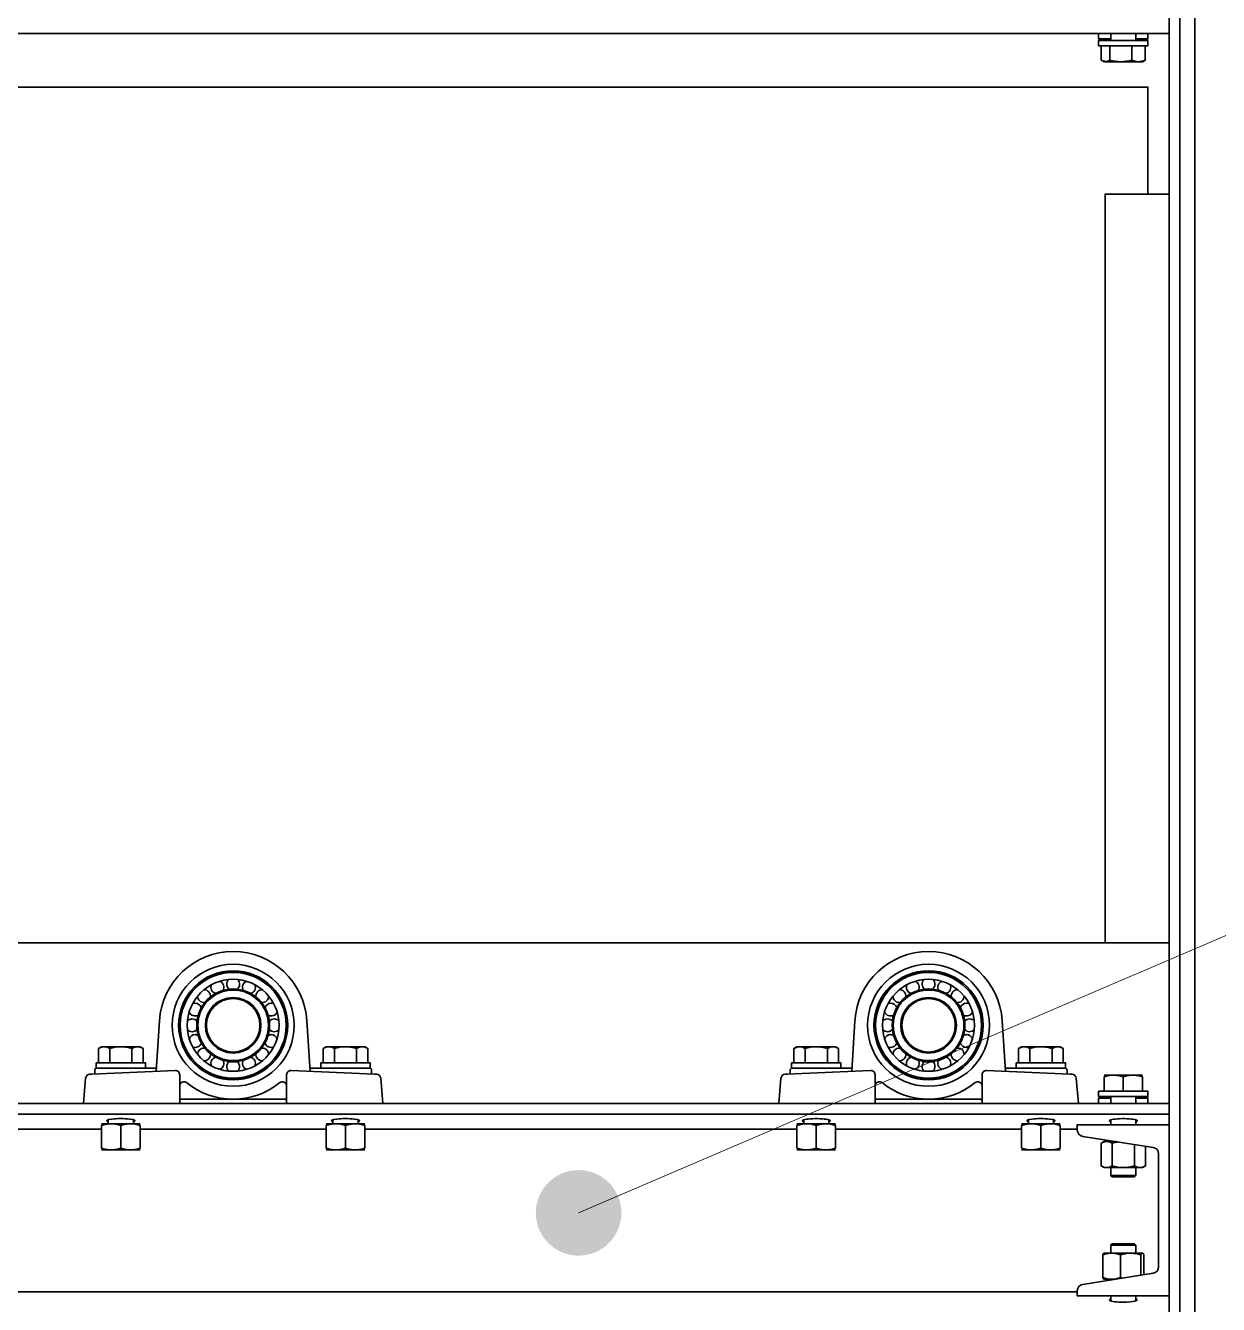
# Model space of a CAD drawing. Header units: millimetres. Extents: x -8400 to 8400, y -5940 to 5940.
# Drawn here: x -2306 to -1748, y 847 to 1444 of the extents above; entities that cross this region are included whole.
import ezdxf

# ---------------------------------------------------------------- set-up
doc = ezdxf.new("R2010")
doc.units = ezdxf.units.MM
doc.layers.add('粗实线层', color=7, linetype='Continuous', lineweight=35)
doc.layers.add('细实线层', color=7, linetype='Continuous', lineweight=18)

# ---------------------------------------------------------------- blocks, each defined once
blk = doc.blocks.new('*X7')
at = {"layer": '细实线层', "lineweight": 18}
h = blk.add_hatch(color=0, dxfattribs=at)
edge = h.paths.add_edge_path(flags=0)
edge.add_arc((0, 0), 20, 0, 360)
at = {"layer": '细实线层', "color": 0}
blk.add_line((0, 0), (758.23, 324.95), dxfattribs=at)

msp = doc.modelspace()

# ---------------------------------------------------------------- linework, layer by layer
at = {"layer": '粗实线层', "linetype": 'Continuous', "lineweight": 35}
for points in [[(-1771.342, -151.23), (-1771.342, 4440.77)], [(-1766.342, -151.23), (-1766.342, 4440.77)], [(-1759.342, -151.23), (-1759.342, 4440.77)], [(-5571.342, 1443.204), (-5571.342, 1440.77), (-1771.342, 1440.77), (-1771.342, 1443.204)], [(-1804.342, 1440.77), (-1804.342, 1438.27), (-1804.12, 1438.27), (-1803.465, 1438.27), (-1802.621, 1438.27), (-1801.525, 1438.27), (-1800.204, 1438.27), (-1798.692, 1438.27)], [(-1798.692, 1440.771), (-1798.692, 1437.571)], [(-1786.991, 1437.571), (-1786.991, 1440.771)], [(-1786.991, 1438.27), (-1785.594, 1438.27), (-1784.355, 1438.27), (-1783.303, 1438.27), (-1782.459, 1438.27), (-1781.843, 1438.27), (-1781.468, 1438.27), (-1781.342, 1438.27), (-1781.342, 1440.77)], [(-1803.146, 1437.57), (-1803.146, 1438.27)], [(-1801.156, 1427.57), (-1801.407, 1427.584), (-1801.658, 1427.625), (-1801.909, 1427.693), (-1802.158, 1427.786), (-1802.283, 1427.841), (-1802.407, 1427.902), (-1802.469, 1427.935), (-1802.531, 1427.969), (-1802.593, 1428.004), (-1802.655, 1428.041), (-1802.902, 1428.199), (-1803.146, 1428.374), (-1803.146, 1435.07)], [(-1799.165, 1437.57), (-1799.165, 1438.27)], [(-1788.861, 1435.07), (-1788.861, 1428.374), (-1790.13, 1428.041), (-1791.411, 1427.787), (-1792.056, 1427.694), (-1792.704, 1427.626), (-1793.357, 1427.585), (-1794.013, 1427.57), (-1794.177, 1427.571), (-1794.341, 1427.574), (-1794.424, 1427.576), (-1794.506, 1427.578), (-1794.588, 1427.581), (-1794.67, 1427.585), (-1794.998, 1427.602), (-1795.324, 1427.626), (-1795.973, 1427.694), (-1796.619, 1427.787), (-1797.899, 1428.042), (-1799.165, 1428.374), (-1799.165, 1435.07)], [(-1782.538, 1428.374), (-1782.78, 1428.2), (-1783.024, 1428.043), (-1783.27, 1427.906), (-1783.518, 1427.789), (-1783.643, 1427.739), (-1783.769, 1427.695), (-1783.832, 1427.676), (-1783.895, 1427.657), (-1783.927, 1427.649), (-1783.958, 1427.641), (-1783.99, 1427.633), (-1784.022, 1427.626), (-1784.275, 1427.584), (-1784.528, 1427.57), (-1784.056, 1427.57), (-1783.851, 1427.57), (-1783.919, 1427.57), (-1784.257, 1427.57), (-1784.857, 1427.57), (-1785.7, 1427.57), (-1785.297, 1427.585), (-1784.896, 1427.626), (-1784.498, 1427.694), (-1784.102, 1427.787), (-1783.317, 1428.041), (-1782.538, 1428.374), (-1782.538, 1435.07)], [(-1782.538, 1437.57), (-1782.538, 1438.27)], [(-1803.146, 1428.374), (-1802.367, 1428.041), (-1801.581, 1427.787), (-1801.185, 1427.694), (-1800.787, 1427.626), (-1800.387, 1427.585), (-1799.984, 1427.57)], [(-1802.585, 1427.999), (-1801.842, 1427.57)], [(-1799.165, 1428.374), (-1799.407, 1428.2), (-1799.651, 1428.043), (-1799.897, 1427.906), (-1800.145, 1427.789), (-1800.27, 1427.739), (-1800.396, 1427.695), (-1800.459, 1427.676), (-1800.522, 1427.657), (-1800.554, 1427.649), (-1800.586, 1427.641), (-1800.617, 1427.633), (-1800.649, 1427.626), (-1800.902, 1427.584), (-1801.156, 1427.57), (-1800.431, 1427.57), (-1799.475, 1427.57), (-1798.318, 1427.57), (-1796.995, 1427.57), (-1795.545, 1427.57), (-1794.013, 1427.57), (-1792.446, 1427.57), (-1790.89, 1427.57), (-1789.394, 1427.57), (-1788.003, 1427.57), (-1786.759, 1427.57), (-1785.7, 1427.57), (-1785.8, 1427.571), (-1785.901, 1427.574), (-1785.952, 1427.576), (-1786.002, 1427.578), (-1786.052, 1427.581), (-1786.103, 1427.585), (-1786.304, 1427.602), (-1786.504, 1427.626), (-1786.902, 1427.694), (-1787.299, 1427.787), (-1788.084, 1428.042), (-1788.861, 1428.374)], [(-1783.842, 1427.57), (-1783.099, 1427.999)], [(-1781.342, 1365.764), (-1781.342, 1415.77), (-2671.351, 1415.77)], [(-1771.342, 1365.77), (-1801.342, 1365.77), (-1801.342, 1015.77), (-1771.342, 1015.77)], [(-2671.351, 1015.77), (-1801.358, 1015.77)], [(-2271.734, 959.77), (-2271.734, 966.466), (-2271.094, 966.8), (-2270.449, 967.054), (-2270.123, 967.147), (-2269.796, 967.215), (-2269.467, 967.256), (-2269.136, 967.27), (-2269.053, 967.269), (-2268.971, 967.267), (-2268.929, 967.265), (-2268.888, 967.262), (-2268.846, 967.259), (-2268.805, 967.256), (-2268.64, 967.239), (-2268.475, 967.214), (-2268.147, 967.146), (-2267.822, 967.053), (-2267.177, 966.799), (-2266.538, 966.466)], [(-2250.95, 966.466), (-2252.342, 967.27), (-2252.479, 967.27), (-2252.885, 967.27), (-2253.548, 967.27), (-2254.448, 967.27), (-2255.557, 967.27), (-2256.842, 967.27), (-2258.264, 967.27), (-2259.779, 967.27), (-2261.342, 967.27), (-2262.905, 967.27), (-2264.42, 967.27), (-2265.842, 967.27), (-2267.127, 967.27), (-2268.236, 967.27), (-2269.136, 967.27), (-2269.799, 967.27), (-2270.205, 967.27), (-2270.342, 967.27), (-2271.734, 966.466)], [(-2266.538, 959.77), (-2266.538, 966.466), (-2265.901, 966.642), (-2265.258, 966.8), (-2265.096, 966.836), (-2264.934, 966.872), (-2264.772, 966.906), (-2264.61, 966.938), (-2264.285, 967), (-2263.96, 967.055), (-2263.308, 967.148), (-2262.655, 967.216), (-2261.999, 967.256), (-2261.342, 967.27), (-2260.682, 967.256), (-2260.02, 967.214), (-2259.937, 967.208), (-2259.854, 967.2), (-2259.771, 967.192), (-2259.689, 967.183), (-2259.524, 967.165), (-2259.359, 967.146), (-2259.031, 967.102), (-2258.705, 967.052), (-2258.057, 966.935), (-2257.415, 966.797), (-2256.778, 966.64), (-2256.146, 966.466), (-2256.146, 959.77)], [(-2256.146, 966.466), (-2255.506, 966.8), (-2254.86, 967.054), (-2254.535, 967.147), (-2254.208, 967.215), (-2253.879, 967.256), (-2253.548, 967.27), (-2253.465, 967.269), (-2253.382, 967.267), (-2253.341, 967.265), (-2253.299, 967.262), (-2253.258, 967.259), (-2253.216, 967.256), (-2253.051, 967.239), (-2252.887, 967.214), (-2252.559, 967.146), (-2252.234, 967.053), (-2251.588, 966.799), (-2250.95, 966.466), (-2250.95, 959.77)], [(-2166.734, 966.466), (-2165.342, 967.27), (-2165.205, 967.27), (-2164.799, 967.27), (-2164.136, 967.27), (-2164.467, 967.256), (-2164.796, 967.215), (-2165.123, 967.147), (-2165.448, 967.054), (-2166.094, 966.8), (-2166.734, 966.466), (-2166.734, 959.77)], [(-2145.95, 959.77), (-2145.95, 966.466), (-2146.588, 966.799), (-2147.234, 967.053), (-2147.559, 967.146), (-2147.887, 967.214), (-2148.051, 967.239), (-2148.216, 967.256), (-2148.258, 967.259), (-2148.299, 967.262), (-2148.34, 967.265), (-2148.382, 967.267), (-2148.465, 967.269), (-2148.548, 967.27), (-2149.447, 967.27), (-2150.557, 967.27), (-2151.842, 967.27), (-2153.264, 967.27), (-2154.779, 967.27), (-2156.342, 967.27), (-2157.905, 967.27), (-2159.42, 967.27), (-2160.842, 967.27), (-2162.127, 967.27), (-2163.236, 967.27), (-2164.136, 967.27), (-2164.053, 967.269), (-2163.97, 967.267), (-2163.929, 967.265), (-2163.888, 967.262), (-2163.846, 967.259), (-2163.805, 967.256), (-2163.64, 967.239), (-2163.475, 967.214), (-2163.147, 967.146), (-2162.822, 967.053), (-2162.177, 966.799), (-2161.538, 966.466), (-2161.538, 959.77)], [(-2161.538, 966.466), (-2160.901, 966.642), (-2160.258, 966.8), (-2160.096, 966.836), (-2159.934, 966.872), (-2159.772, 966.906), (-2159.61, 966.938), (-2159.285, 967), (-2158.96, 967.055), (-2158.308, 967.148), (-2157.655, 967.216), (-2156.999, 967.256), (-2156.342, 967.27), (-2155.682, 967.256), (-2155.02, 967.214), (-2154.937, 967.208), (-2154.854, 967.2), (-2154.771, 967.192), (-2154.688, 967.183), (-2154.524, 967.165), (-2154.359, 967.146), (-2154.031, 967.102), (-2153.705, 967.052), (-2153.057, 966.935), (-2152.415, 966.797), (-2151.778, 966.64), (-2151.146, 966.466)], [(-2145.95, 966.466), (-2147.342, 967.27), (-2147.479, 967.27), (-2147.885, 967.27), (-2148.548, 967.27), (-2148.878, 967.256), (-2149.208, 967.215), (-2149.535, 967.147), (-2149.86, 967.054), (-2150.506, 966.8), (-2151.146, 966.466), (-2151.146, 959.77)], [(-1946.734, 966.466), (-1946.094, 966.8), (-1945.448, 967.054), (-1945.123, 967.147), (-1944.796, 967.215), (-1944.467, 967.256), (-1944.136, 967.27), (-1944.799, 967.27), (-1945.205, 967.27), (-1945.342, 967.27), (-1946.734, 966.466), (-1946.734, 959.77)], [(-1931.146, 966.466), (-1930.506, 966.8), (-1929.86, 967.054), (-1929.535, 967.147), (-1929.208, 967.215), (-1928.878, 967.256), (-1928.548, 967.27), (-1928.465, 967.269), (-1928.382, 967.267), (-1928.341, 967.265), (-1928.299, 967.262), (-1928.258, 967.259), (-1928.216, 967.256), (-1928.051, 967.239), (-1927.887, 967.214), (-1927.559, 967.146), (-1927.234, 967.053), (-1926.588, 966.799), (-1925.95, 966.466), (-1927.342, 967.27), (-1927.479, 967.27), (-1927.885, 967.27), (-1928.548, 967.27), (-1929.447, 967.27), (-1930.557, 967.27), (-1931.842, 967.27), (-1933.264, 967.27), (-1934.779, 967.27), (-1936.342, 967.27), (-1937.905, 967.27), (-1939.42, 967.27), (-1940.842, 967.27), (-1942.127, 967.27), (-1943.236, 967.27), (-1944.136, 967.27), (-1944.053, 967.269), (-1943.971, 967.267), (-1943.929, 967.265), (-1943.888, 967.262), (-1943.846, 967.259), (-1943.805, 967.256), (-1943.64, 967.239), (-1943.475, 967.214), (-1943.147, 967.146), (-1942.822, 967.053), (-1942.177, 966.799), (-1941.538, 966.466)], [(-1941.538, 959.77), (-1941.538, 966.466), (-1940.901, 966.642), (-1940.258, 966.8), (-1940.096, 966.836), (-1939.934, 966.872), (-1939.772, 966.906), (-1939.61, 966.938), (-1939.285, 967), (-1938.96, 967.055), (-1938.308, 967.148), (-1937.655, 967.216), (-1937, 967.256), (-1936.342, 967.27), (-1935.682, 967.256), (-1935.02, 967.214), (-1934.937, 967.208), (-1934.854, 967.2), (-1934.771, 967.192), (-1934.689, 967.183), (-1934.524, 967.165), (-1934.359, 967.146), (-1934.031, 967.102), (-1933.705, 967.052), (-1933.057, 966.935), (-1932.415, 966.797), (-1931.778, 966.64), (-1931.146, 966.466), (-1931.146, 959.77)], [(-1925.95, 966.466), (-1925.95, 959.77)], [(-1841.734, 959.77), (-1841.734, 966.466), (-1841.094, 966.8), (-1840.448, 967.054), (-1840.123, 967.147), (-1839.796, 967.215), (-1839.467, 967.256), (-1839.136, 967.27), (-1839.053, 967.269), (-1838.97, 967.267), (-1838.929, 967.265), (-1838.888, 967.262), (-1838.846, 967.259), (-1838.805, 967.256), (-1838.64, 967.239), (-1838.475, 967.214), (-1838.148, 967.146), (-1837.822, 967.053), (-1837.177, 966.799), (-1836.538, 966.466)], [(-1820.95, 966.466), (-1822.342, 967.27), (-1822.479, 967.27), (-1822.885, 967.27), (-1823.548, 967.27), (-1824.447, 967.27), (-1825.557, 967.27), (-1826.842, 967.27), (-1828.264, 967.27), (-1829.779, 967.27), (-1831.342, 967.27), (-1832.905, 967.27), (-1834.42, 967.27), (-1835.842, 967.27), (-1837.127, 967.27), (-1838.236, 967.27), (-1839.136, 967.27), (-1839.799, 967.27), (-1840.205, 967.27), (-1840.342, 967.27), (-1841.734, 966.466)], [(-1836.538, 959.77), (-1836.538, 966.466), (-1835.901, 966.642), (-1835.258, 966.8), (-1835.096, 966.836), (-1834.934, 966.872), (-1834.772, 966.906), (-1834.61, 966.938), (-1834.285, 967), (-1833.96, 967.055), (-1833.308, 967.148), (-1832.655, 967.216), (-1831.999, 967.256), (-1831.342, 967.27), (-1830.682, 967.256), (-1830.02, 967.214), (-1829.937, 967.208), (-1829.854, 967.2), (-1829.771, 967.192), (-1829.689, 967.183), (-1829.523, 967.165), (-1829.359, 967.146), (-1829.031, 967.102), (-1828.705, 967.052), (-1828.057, 966.935), (-1827.415, 966.797), (-1826.778, 966.64), (-1826.146, 966.466), (-1826.146, 959.77)], [(-1826.146, 966.466), (-1825.506, 966.8), (-1824.86, 967.054), (-1824.535, 967.147), (-1824.208, 967.215), (-1823.879, 967.256), (-1823.548, 967.27), (-1823.465, 967.269), (-1823.382, 967.267), (-1823.34, 967.265), (-1823.299, 967.262), (-1823.258, 967.259), (-1823.216, 967.256), (-1823.051, 967.239), (-1822.887, 967.214), (-1822.559, 967.146), (-1822.234, 967.053), (-1821.588, 966.799), (-1820.95, 966.466), (-1820.95, 959.77)], [(-2249.842, 957.27), (-2249.842, 959.77), (-2249.949, 959.77), (-2250.268, 959.77), (-2250.794, 959.77), (-2251.516, 959.77), (-2252.421, 959.77), (-2253.492, 959.77), (-2254.71, 959.77), (-2256.051, 959.77), (-2257.491, 959.77), (-2259.002, 959.77), (-2260.557, 959.77), (-2262.127, 959.77), (-2263.682, 959.77), (-2265.193, 959.77), (-2266.633, 959.77), (-2267.974, 959.77), (-2269.191, 959.77), (-2270.262, 959.77), (-2271.168, 959.77), (-2271.89, 959.77), (-2272.415, 959.77), (-2272.735, 959.77), (-2272.842, 959.77), (-2272.842, 957.27), (-2272.731, 957.27), (-2272.4, 957.27), (-2271.856, 957.27), (-2271.109, 957.27), (-2270.174, 957.27), (-2269.069, 957.27), (-2267.814, 957.27), (-2266.434, 957.27), (-2264.956, 957.27), (-2263.409, 957.27), (-2261.821, 957.27), (-2260.224, 957.27), (-2258.649, 957.27), (-2257.126, 957.27), (-2255.684, 957.27), (-2254.352, 957.27), (-2253.154, 957.27), (-2244.661, 957.27)], [(-2244.661, 957.27), (-2263.995, 957.27)], [(-2211.842, 960.537), (-2211.842, 960.535)], [(-2211.681, 960.509), (-2211.442, 960.27), (-2211.337, 960.27), (-2211.029, 960.27), (-2210.545, 960.27), (-2209.922, 960.27), (-2209.212, 960.27), (-2208.472, 960.27), (-2207.762, 960.27), (-2207.139, 960.27), (-2206.655, 960.27), (-2206.347, 960.27), (-2206.242, 960.27), (-2206.003, 960.509)], [(-2205.842, 960.535), (-2205.842, 960.537), (-2205.842, 960.537)], [(-2173.022, 957.27), (-2164.53, 957.27), (-2163.332, 957.27), (-2162, 957.27), (-2160.558, 957.27), (-2159.035, 957.27), (-2157.459, 957.27), (-2155.863, 957.27), (-2154.275, 957.27), (-2152.728, 957.27), (-2151.25, 957.27), (-2149.87, 957.27), (-2148.615, 957.27), (-2147.51, 957.27), (-2146.574, 957.27), (-2145.828, 957.27), (-2145.284, 957.27), (-2144.953, 957.27), (-2144.842, 957.27), (-2144.842, 959.77), (-2144.949, 959.77), (-2145.268, 959.77), (-2145.794, 959.77), (-2146.516, 959.77), (-2147.421, 959.77), (-2148.493, 959.77), (-2149.71, 959.77), (-2151.051, 959.77), (-2152.491, 959.77), (-2154.002, 959.77), (-2155.557, 959.77), (-2157.127, 959.77), (-2158.682, 959.77), (-2160.193, 959.77), (-2161.633, 959.77), (-2162.974, 959.77), (-2164.191, 959.77), (-2165.263, 959.77), (-2166.168, 959.77), (-2166.89, 959.77), (-2167.416, 959.77), (-2167.735, 959.77), (-2167.842, 959.77), (-2167.842, 957.27)], [(-1924.842, 957.27), (-1924.842, 959.77), (-1924.949, 959.77), (-1925.268, 959.77), (-1925.794, 959.77), (-1926.516, 959.77), (-1927.421, 959.77), (-1928.493, 959.77), (-1929.71, 959.77), (-1931.051, 959.77), (-1932.491, 959.77), (-1934.002, 959.77), (-1935.557, 959.77), (-1937.127, 959.77), (-1938.682, 959.77), (-1940.193, 959.77), (-1941.633, 959.77), (-1942.974, 959.77), (-1944.191, 959.77), (-1945.262, 959.77), (-1946.168, 959.77), (-1946.89, 959.77), (-1947.416, 959.77), (-1947.735, 959.77), (-1947.842, 959.77), (-1947.842, 957.27), (-1947.731, 957.27), (-1947.4, 957.27), (-1946.856, 957.27), (-1946.109, 957.27), (-1945.174, 957.27), (-1944.069, 957.27), (-1942.814, 957.27), (-1941.434, 957.27), (-1939.956, 957.27), (-1938.409, 957.27), (-1936.821, 957.27), (-1935.224, 957.27), (-1933.649, 957.27), (-1932.126, 957.27), (-1930.684, 957.27), (-1929.351, 957.27), (-1928.154, 957.27)], [(-1919.661, 957.27), (-1938.996, 957.27)], [(-1919.661, 957.27), (-1928.154, 957.27)], [(-1886.842, 960.537), (-1886.842, 960.535)], [(-1886.68, 960.509), (-1886.442, 960.27), (-1886.336, 960.27), (-1886.029, 960.27), (-1885.545, 960.27), (-1884.922, 960.27), (-1884.212, 960.27), (-1883.472, 960.27), (-1882.762, 960.27), (-1882.139, 960.27), (-1881.655, 960.27), (-1881.347, 960.27), (-1881.242, 960.27), (-1881.003, 960.509)], [(-1880.842, 960.535), (-1880.842, 960.537), (-1880.842, 960.537)], [(-1848.022, 957.27), (-1839.53, 957.27), (-1838.332, 957.27), (-1837, 957.27), (-1835.558, 957.27), (-1834.035, 957.27), (-1832.459, 957.27), (-1830.863, 957.27), (-1829.275, 957.27), (-1827.728, 957.27), (-1826.25, 957.27), (-1824.87, 957.27), (-1823.615, 957.27), (-1822.51, 957.27), (-1821.574, 957.27), (-1820.828, 957.27), (-1820.284, 957.27), (-1819.953, 957.27), (-1819.842, 957.27), (-1819.842, 959.77), (-1819.949, 959.77), (-1820.268, 959.77), (-1820.794, 959.77), (-1821.516, 959.77), (-1822.421, 959.77), (-1823.493, 959.77), (-1824.71, 959.77), (-1826.051, 959.77), (-1827.491, 959.77), (-1829.002, 959.77), (-1830.557, 959.77), (-1832.127, 959.77), (-1833.682, 959.77), (-1835.193, 959.77), (-1836.632, 959.77), (-1837.974, 959.77), (-1839.191, 959.77), (-1840.263, 959.77), (-1841.168, 959.77), (-1841.89, 959.77), (-1842.415, 959.77), (-1842.735, 959.77), (-1842.842, 959.77), (-1842.842, 957.27)], [(-1828.688, 957.27), (-1848.022, 957.27)], [(-2138.842, 940.77), (-2139.872, 952.544)], [(-1952.812, 952.544), (-1953.842, 940.77)], [(-1908.842, 940.77), (-1908.842, 954.17)], [(-1813.842, 940.77), (-1814.872, 952.544)], [(-1801.842, 953.97), (-1801.705, 953.97), (-1801.299, 953.97), (-1800.636, 953.97), (-1799.736, 953.97), (-1798.627, 953.97), (-1797.342, 953.97), (-1795.92, 953.97), (-1794.405, 953.97), (-1792.842, 953.97), (-1791.279, 953.97), (-1789.764, 953.97), (-1788.342, 953.97), (-1788.198, 953.969), (-1788.055, 953.967), (-1787.983, 953.965), (-1787.911, 953.963), (-1787.84, 953.959), (-1787.768, 953.956), (-1787.482, 953.939), (-1787.197, 953.915), (-1786.629, 953.846), (-1786.066, 953.754), (-1784.948, 953.499), (-1783.842, 953.166), (-1783.842, 946.471)], [(-1801.842, 946.471), (-1801.842, 953.166), (-1800.733, 953.5), (-1799.615, 953.754), (-1799.051, 953.847), (-1798.485, 953.915), (-1797.915, 953.956), (-1797.342, 953.97), (-1797.199, 953.969), (-1797.055, 953.967), (-1796.983, 953.965), (-1796.911, 953.963), (-1796.84, 953.959), (-1796.768, 953.956), (-1796.482, 953.939), (-1796.197, 953.915), (-1795.63, 953.846), (-1795.066, 953.754), (-1793.948, 953.499), (-1792.842, 953.166), (-1791.733, 953.5), (-1790.615, 953.754), (-1790.052, 953.847), (-1789.485, 953.915), (-1788.915, 953.956), (-1788.342, 953.97), (-1787.057, 953.97), (-1785.948, 953.97), (-1785.048, 953.97), (-1784.385, 953.97), (-1783.979, 953.97), (-1783.842, 953.97)], [(-1792.842, 953.166), (-1792.842, 946.471)], [(-1771.342, 938.337), (-1771.342, 940.77), (-5571.342, 940.77), (-5571.342, 938.337)], [(-1798.692, 943.27), (-1800.09, 943.27), (-1801.328, 943.27), (-1802.381, 943.27), (-1803.225, 943.27), (-1803.841, 943.27), (-1804.216, 943.27), (-1804.342, 943.27), (-1804.342, 940.77)], [(-1801.842, 943.971), (-1801.842, 943.27)], [(-1798.692, 943.97), (-1798.692, 940.77)], [(-1786.991, 940.77), (-1786.991, 943.97)], [(-1781.342, 940.77), (-1781.342, 943.27), (-1781.468, 943.27), (-1781.843, 943.27), (-1782.459, 943.27), (-1783.303, 943.27), (-1784.355, 943.27), (-1785.594, 943.27), (-1786.991, 943.27)], [(-1783.842, 943.971), (-1783.842, 943.27)], [(-5571.342, 935.77), (-1771.342, 935.77)], [(-2267.192, 933.082), (-2267.192, 931.271)], [(-2255.491, 931.271), (-2255.491, 933.082)], [(-2162.192, 933.082), (-2162.192, 931.271)], [(-2150.491, 931.271), (-2150.491, 933.082)], [(-1942.193, 932.195), (-1942.597, 932.362), (-1942.81, 932.538), (-1942.823, 932.716), (-1942.636, 932.892), (-1942.255, 933.061), (-1941.692, 933.217), (-1940.964, 933.354), (-1940.094, 933.47), (-1939.108, 933.559), (-1938.036, 933.621), (-1936.913, 933.652), (-1935.771, 933.652), (-1934.648, 933.621), (-1933.576, 933.559), (-1932.59, 933.47), (-1931.72, 933.354), (-1930.992, 933.217), (-1930.429, 933.061), (-1930.048, 932.892), (-1929.861, 932.716), (-1929.874, 932.538), (-1930.086, 932.362), (-1930.491, 932.195)], [(-1942.192, 933.082), (-1942.192, 931.271)], [(-1930.491, 931.271), (-1930.491, 933.082)], [(-1837.192, 933.082), (-1837.192, 931.271)], [(-1825.491, 931.271), (-1825.491, 933.082)], [(-1798.693, 932.195), (-1799.098, 932.362), (-1799.31, 932.538), (-1799.323, 932.716), (-1799.136, 932.892), (-1798.755, 933.061), (-1798.192, 933.217), (-1797.464, 933.354), (-1796.593, 933.47), (-1795.608, 933.559), (-1794.536, 933.621), (-1793.412, 933.652), (-1792.271, 933.652), (-1791.148, 933.621), (-1790.076, 933.559), (-1789.09, 933.47), (-1788.22, 933.354), (-1787.492, 933.217), (-1786.928, 933.061), (-1786.548, 932.892), (-1786.361, 932.716), (-1786.374, 932.538), (-1786.586, 932.362), (-1786.991, 932.195)], [(-1798.692, 933.081), (-1798.692, 930.77)], [(-1786.991, 930.77), (-1786.991, 933.081)], [(-2472.383, 928.77), (-2270.389, 928.77)], [(-2252.342, 931.27), (-2252.479, 931.27), (-2252.885, 931.27), (-2253.548, 931.27), (-2254.448, 931.27), (-2255.557, 931.27), (-2256.842, 931.27), (-2256.269, 931.256), (-2255.699, 931.215), (-2255.132, 931.147), (-2254.569, 931.054), (-2253.45, 930.8), (-2252.342, 930.466), (-2252.342, 919.874), (-2253.448, 919.542), (-2254.566, 919.287), (-2255.13, 919.194), (-2255.697, 919.126), (-2255.982, 919.102), (-2256.268, 919.084), (-2256.34, 919.081), (-2256.411, 919.078), (-2256.483, 919.076), (-2256.555, 919.074), (-2256.699, 919.071), (-2256.842, 919.07), (-2258.264, 919.07), (-2259.779, 919.07), (-2261.342, 919.07), (-2262.905, 919.07), (-2264.42, 919.07), (-2265.842, 919.07), (-2265.699, 919.071), (-2265.555, 919.074), (-2265.483, 919.076), (-2265.411, 919.078), (-2265.34, 919.081), (-2265.268, 919.084), (-2264.982, 919.102), (-2264.697, 919.126), (-2264.13, 919.194), (-2263.566, 919.287), (-2262.448, 919.542), (-2261.342, 919.874), (-2261.342, 930.466), (-2260.235, 930.799), (-2259.118, 931.053), (-2258.554, 931.146), (-2257.987, 931.215), (-2257.702, 931.239), (-2257.416, 931.256), (-2257.344, 931.26), (-2257.272, 931.263), (-2257.201, 931.265), (-2257.129, 931.267), (-2256.985, 931.27), (-2256.842, 931.27), (-2258.264, 931.27), (-2259.779, 931.27), (-2261.342, 931.27), (-2262.905, 931.27), (-2264.42, 931.27), (-2265.842, 931.27), (-2267.127, 931.27), (-2268.236, 931.27), (-2269.136, 931.27), (-2269.799, 931.27), (-2270.205, 931.27), (-2270.342, 931.27)], [(-2261.342, 930.466), (-2262.451, 930.8), (-2263.569, 931.054), (-2264.132, 931.147), (-2264.699, 931.215), (-2265.269, 931.256), (-2265.842, 931.27), (-2265.985, 931.27), (-2266.129, 931.267), (-2266.201, 931.265), (-2266.273, 931.263), (-2266.344, 931.26), (-2266.416, 931.256), (-2266.702, 931.239), (-2266.987, 931.215), (-2267.554, 931.146), (-2268.118, 931.053), (-2269.236, 930.799), (-2270.342, 930.466), (-2270.342, 919.874), (-2269.233, 919.541), (-2268.115, 919.287), (-2267.551, 919.194), (-2266.985, 919.126), (-2266.415, 919.084), (-2265.842, 919.07), (-2267.127, 919.07), (-2268.236, 919.07), (-2269.136, 919.07), (-2269.799, 919.07), (-2270.205, 919.07), (-2270.342, 919.07)], [(-2252.398, 928.77), (-2165.354, 928.77)], [(-2156.342, 930.466), (-2157.45, 930.8), (-2158.569, 931.054), (-2159.132, 931.147), (-2159.699, 931.215), (-2160.268, 931.256), (-2160.842, 931.27), (-2160.985, 931.27), (-2161.129, 931.267), (-2161.201, 931.265), (-2161.272, 931.263), (-2161.344, 931.26), (-2161.416, 931.256), (-2161.702, 931.239), (-2161.987, 931.215), (-2162.554, 931.146), (-2163.118, 931.053), (-2164.236, 930.799), (-2165.342, 930.466), (-2165.342, 919.874), (-2164.233, 919.541), (-2163.115, 919.287), (-2162.552, 919.194), (-2161.985, 919.126), (-2161.415, 919.084), (-2160.842, 919.07), (-2159.42, 919.07), (-2157.905, 919.07), (-2156.342, 919.07), (-2154.779, 919.07), (-2153.264, 919.07), (-2151.842, 919.07), (-2150.557, 919.07), (-2149.447, 919.07), (-2148.548, 919.07), (-2147.885, 919.07), (-2147.479, 919.07), (-2147.342, 919.07)], [(-2165.342, 931.27), (-2165.205, 931.27), (-2164.799, 931.27), (-2164.136, 931.27), (-2163.236, 931.27), (-2162.127, 931.27), (-2160.842, 931.27), (-2159.42, 931.27), (-2157.905, 931.27), (-2156.342, 931.27), (-2154.779, 931.27), (-2153.264, 931.27), (-2151.842, 931.27), (-2151.985, 931.27), (-2152.129, 931.267), (-2152.201, 931.265), (-2152.272, 931.263), (-2152.344, 931.26), (-2152.416, 931.256), (-2152.702, 931.239), (-2152.987, 931.215), (-2153.554, 931.146), (-2154.118, 931.053), (-2155.235, 930.799), (-2156.342, 930.466), (-2156.342, 919.874), (-2157.448, 919.542), (-2158.566, 919.287), (-2159.13, 919.194), (-2159.697, 919.126), (-2159.982, 919.102), (-2160.268, 919.084), (-2160.34, 919.081), (-2160.411, 919.078), (-2160.483, 919.076), (-2160.555, 919.074), (-2160.698, 919.071), (-2160.842, 919.07), (-2162.127, 919.07), (-2163.236, 919.07), (-2164.136, 919.07), (-2164.799, 919.07), (-2165.205, 919.07), (-2165.342, 919.07)], [(-2156.342, 919.874), (-2155.233, 919.541), (-2154.115, 919.287), (-2153.551, 919.194), (-2152.985, 919.126), (-2152.415, 919.084), (-2151.842, 919.07), (-2151.699, 919.071), (-2151.555, 919.074), (-2151.483, 919.076), (-2151.411, 919.078), (-2151.34, 919.081), (-2151.268, 919.084), (-2150.982, 919.102), (-2150.697, 919.126), (-2150.13, 919.194), (-2149.566, 919.287), (-2148.448, 919.542), (-2147.342, 919.874), (-2147.342, 930.466), (-2148.451, 930.8), (-2149.569, 931.054), (-2150.132, 931.147), (-2150.699, 931.215), (-2151.269, 931.256), (-2151.842, 931.27), (-2150.557, 931.27), (-2149.447, 931.27), (-2148.548, 931.27), (-2147.885, 931.27), (-2147.479, 931.27), (-2147.342, 931.27)], [(-2147.364, 928.77), (-1945.37, 928.77)], [(-1927.342, 931.27), (-1927.479, 931.27), (-1927.885, 931.27), (-1928.548, 931.27), (-1929.447, 931.27), (-1930.557, 931.27), (-1931.842, 931.27), (-1931.269, 931.256), (-1930.699, 931.215), (-1930.132, 931.147), (-1929.569, 931.054), (-1928.45, 930.8), (-1927.342, 930.466), (-1927.342, 919.874), (-1928.448, 919.542), (-1929.566, 919.287), (-1930.13, 919.194), (-1930.697, 919.126), (-1930.982, 919.102), (-1931.268, 919.084), (-1931.34, 919.081), (-1931.412, 919.078), (-1931.483, 919.076), (-1931.555, 919.074), (-1931.699, 919.071), (-1931.842, 919.07), (-1933.264, 919.07), (-1934.779, 919.07), (-1936.342, 919.07), (-1937.905, 919.07), (-1939.42, 919.07), (-1940.842, 919.07), (-1940.698, 919.071), (-1940.555, 919.074), (-1940.483, 919.076), (-1940.411, 919.078), (-1940.34, 919.081), (-1940.268, 919.084), (-1939.982, 919.102), (-1939.697, 919.126), (-1939.13, 919.194), (-1938.566, 919.287), (-1937.448, 919.542), (-1936.342, 919.874), (-1936.342, 930.466), (-1935.235, 930.799), (-1934.118, 931.053), (-1933.554, 931.146), (-1932.987, 931.215), (-1932.702, 931.239), (-1932.416, 931.256), (-1932.344, 931.26), (-1932.272, 931.263), (-1932.201, 931.265), (-1932.129, 931.267), (-1931.985, 931.27), (-1931.842, 931.27), (-1933.264, 931.27), (-1934.779, 931.27), (-1936.342, 931.27), (-1937.905, 931.27), (-1939.42, 931.27), (-1940.842, 931.27), (-1942.127, 931.27), (-1943.236, 931.27), (-1944.136, 931.27), (-1944.799, 931.27), (-1945.205, 931.27), (-1945.342, 931.27)], [(-1936.342, 930.466), (-1937.45, 930.8), (-1938.569, 931.054), (-1939.132, 931.147), (-1939.699, 931.215), (-1940.269, 931.256), (-1940.842, 931.27), (-1940.985, 931.27), (-1941.129, 931.267), (-1941.2, 931.265), (-1941.272, 931.263), (-1941.344, 931.26), (-1941.416, 931.256), (-1941.702, 931.239), (-1941.987, 931.215), (-1942.554, 931.146), (-1943.118, 931.053), (-1944.236, 930.799), (-1945.342, 930.466), (-1945.342, 919.874), (-1944.233, 919.541), (-1943.115, 919.287), (-1942.552, 919.194), (-1941.985, 919.126), (-1941.415, 919.084), (-1940.842, 919.07), (-1942.127, 919.07), (-1943.236, 919.07), (-1944.136, 919.07), (-1944.799, 919.07), (-1945.205, 919.07), (-1945.342, 919.07)], [(-1927.379, 928.77), (-1840.395, 928.77)], [(-1840.342, 931.27), (-1840.205, 931.27), (-1839.799, 931.27), (-1839.136, 931.27), (-1838.236, 931.27), (-1837.127, 931.27), (-1835.842, 931.27), (-1835.985, 931.27), (-1836.129, 931.267), (-1836.201, 931.265), (-1836.272, 931.263), (-1836.344, 931.26), (-1836.416, 931.256), (-1836.702, 931.239), (-1836.987, 931.215), (-1837.554, 931.146), (-1838.118, 931.053), (-1839.235, 930.799), (-1840.342, 930.466), (-1840.342, 919.874), (-1839.233, 919.541), (-1838.115, 919.287), (-1837.552, 919.194), (-1836.985, 919.126), (-1836.415, 919.084), (-1835.842, 919.07), (-1835.698, 919.071), (-1835.555, 919.074), (-1835.483, 919.076), (-1835.411, 919.078), (-1835.34, 919.081), (-1835.268, 919.084), (-1834.982, 919.102), (-1834.697, 919.126), (-1834.13, 919.194), (-1833.566, 919.287), (-1832.448, 919.542), (-1831.342, 919.874)], [(-1831.342, 930.466), (-1832.45, 930.8), (-1833.569, 931.054), (-1834.132, 931.147), (-1834.699, 931.215), (-1835.269, 931.256), (-1835.842, 931.27), (-1834.42, 931.27), (-1832.905, 931.27), (-1831.342, 931.27), (-1829.779, 931.27), (-1828.264, 931.27), (-1826.842, 931.27), (-1825.557, 931.27), (-1824.447, 931.27), (-1823.548, 931.27), (-1822.885, 931.27), (-1822.479, 931.27), (-1822.342, 931.27)], [(-1822.345, 928.77), (-1814.389, 928.77)], [(-1796.609, 922.97), (-1797.817, 922.97), (-1798.907, 922.97), (-1799.854, 922.97), (-1800.636, 922.97), (-1801.299, 922.97), (-1801.705, 922.97), (-1801.842, 922.97), (-1803.234, 922.167)], [(-1798.692, 923.3), (-1798.692, 922.971)], [(-1795.344, 922.773), (-1795.46, 922.755), (-1795.785, 922.7), (-1796.11, 922.639), (-1796.272, 922.606), (-1796.434, 922.572), (-1796.596, 922.536), (-1796.758, 922.5), (-1797.401, 922.341), (-1798.038, 922.167)], [(-1787.646, 921.555), (-1787.646, 911.574), (-1788.278, 911.4), (-1788.915, 911.244), (-1789.557, 911.106), (-1790.205, 910.989), (-1790.531, 910.939), (-1790.859, 910.895), (-1791.024, 910.875), (-1791.189, 910.857), (-1791.271, 910.849), (-1791.354, 910.841), (-1791.437, 910.833), (-1791.52, 910.826), (-1792.182, 910.784), (-1792.842, 910.77), (-1791.279, 910.77), (-1789.764, 910.77), (-1788.342, 910.77), (-1787.057, 910.77), (-1785.948, 910.77), (-1785.048, 910.77), (-1784.385, 910.77), (-1783.979, 910.77), (-1783.842, 910.77), (-1782.449, 911.574)], [(-1782.449, 920.735), (-1782.449, 911.574), (-1783.088, 911.242), (-1783.734, 910.987), (-1784.059, 910.894), (-1784.387, 910.826), (-1784.551, 910.802), (-1784.716, 910.784), (-1784.758, 910.781), (-1784.799, 910.778), (-1784.841, 910.776), (-1784.882, 910.774), (-1784.965, 910.771), (-1785.048, 910.77), (-1785.379, 910.784), (-1785.707, 910.826), (-1786.034, 910.894), (-1786.36, 910.987), (-1787.006, 911.241), (-1787.646, 911.574)], [(-2261.342, 919.874), (-2260.233, 919.541), (-2259.115, 919.287), (-2258.552, 919.194), (-2257.985, 919.126), (-2257.415, 919.084), (-2256.842, 919.07), (-2255.557, 919.07), (-2254.448, 919.07), (-2253.548, 919.07), (-2252.885, 919.07), (-2252.479, 919.07), (-2252.342, 919.07)], [(-1936.342, 919.874), (-1935.233, 919.541), (-1934.115, 919.287), (-1933.552, 919.194), (-1932.985, 919.126), (-1932.415, 919.084), (-1931.842, 919.07), (-1930.557, 919.07), (-1929.447, 919.07), (-1928.548, 919.07), (-1927.885, 919.07), (-1927.479, 919.07), (-1927.342, 919.07)], [(-1822.342, 919.07), (-1822.479, 919.07), (-1822.885, 919.07), (-1823.548, 919.07), (-1824.447, 919.07), (-1825.557, 919.07), (-1826.842, 919.07), (-1828.264, 919.07), (-1829.779, 919.07), (-1831.342, 919.07), (-1832.905, 919.07), (-1834.42, 919.07), (-1835.842, 919.07), (-1837.127, 919.07), (-1838.236, 919.07), (-1839.136, 919.07), (-1839.799, 919.07), (-1840.205, 919.07), (-1840.342, 919.07)], [(-1803.234, 911.574), (-1801.842, 910.77), (-1801.705, 910.77), (-1801.299, 910.77), (-1800.636, 910.77), (-1800.553, 910.771), (-1800.471, 910.774), (-1800.429, 910.776), (-1800.388, 910.778), (-1800.346, 910.781), (-1800.305, 910.784), (-1800.14, 910.802), (-1799.975, 910.826), (-1799.648, 910.894), (-1799.322, 910.987), (-1798.677, 911.242), (-1798.038, 911.574)], [(-1798.692, 910.77), (-1798.692, 907.056)], [(-1786.991, 907.056), (-1786.991, 910.77)], [(-1798.692, 874.485), (-1798.692, 870.77)], [(-1786.991, 870.77), (-1786.991, 874.485)], [(-1802.442, 869.967), (-1802.275, 870.3), (-1802.107, 870.554), (-1802.022, 870.647), (-1801.937, 870.715), (-1801.851, 870.756), (-1801.765, 870.77), (-1801.833, 870.77), (-1801.628, 870.77), (-1801.156, 870.77), (-1800.431, 870.77), (-1799.475, 870.77), (-1798.318, 870.77), (-1796.995, 870.77), (-1795.545, 870.77), (-1794.013, 870.77), (-1792.446, 870.77), (-1790.89, 870.77), (-1789.394, 870.77), (-1790.002, 870.756), (-1790.607, 870.715), (-1791.211, 870.648), (-1791.813, 870.555), (-1792.113, 870.5), (-1792.413, 870.438), (-1792.563, 870.406), (-1792.712, 870.372), (-1792.862, 870.336), (-1793.012, 870.3), (-1793.606, 870.141), (-1794.194, 869.967)], [(-1784.595, 869.967), (-1784.428, 870.299), (-1784.261, 870.553), (-1784.176, 870.647), (-1784.091, 870.715), (-1784.047, 870.739), (-1784.005, 870.756), (-1783.994, 870.76), (-1783.983, 870.762), (-1783.972, 870.765), (-1783.962, 870.767), (-1783.94, 870.77), (-1783.919, 870.77), (-1784.257, 870.77), (-1784.857, 870.77), (-1785.7, 870.77), (-1786.759, 870.77), (-1788.003, 870.77), (-1789.394, 870.77), (-1788.785, 870.756), (-1788.173, 870.715), (-1788.097, 870.707), (-1788.02, 870.7), (-1787.944, 870.692), (-1787.867, 870.683), (-1787.715, 870.665), (-1787.563, 870.646), (-1787.26, 870.602), (-1786.959, 870.552), (-1786.36, 870.435), (-1785.767, 870.297), (-1785.179, 870.141), (-1784.595, 869.967), (-1784.595, 860.467)], [(-1783.242, 860.681), (-1783.242, 869.967), (-1783.409, 870.3), (-1783.577, 870.554), (-1783.662, 870.647), (-1783.747, 870.715), (-1783.832, 870.756), (-1783.919, 870.77)], [(-1802.442, 859.374), (-1802.275, 859.042), (-1802.107, 858.787), (-1802.023, 858.694), (-1801.937, 858.626), (-1801.895, 858.602), (-1801.852, 858.584), (-1801.841, 858.581), (-1801.83, 858.578), (-1801.819, 858.576), (-1801.808, 858.574), (-1801.787, 858.571), (-1801.765, 858.57), (-1801.833, 858.57), (-1801.628, 858.57), (-1801.156, 858.57), (-1800.431, 858.57), (-1799.475, 858.57), (-1798.318, 858.57), (-1797.492, 858.57), (-1796.608, 858.57)], [(-1798.692, 858.57), (-1798.692, 858.241)], [(-1794.194, 859.374), (-1793.241, 859.1)], [(-1814.389, 852.77), (-5528.295, 852.77)], [(-1792.842, 847.884), (-1793.932, 847.899), (-1794.991, 847.942), (-1795.989, 848.012), (-1796.898, 848.107), (-1797.692, 848.225), (-1798.349, 848.362), (-1798.85, 848.514), (-1799.181, 848.677), (-1799.332, 848.847), (-1799.3, 849.018), (-1799.084, 849.186), (-1798.692, 849.346)], [(-1798.692, 850.771), (-1798.692, 848.459)], [(-1786.991, 848.459), (-1786.991, 850.771)]]:
    msp.add_lwpolyline(points, dxfattribs=at)
for points in [[(-1781.342, 1437.57), (-1781.45, 1437.57), (-1781.773, 1437.57), (-1782.306, 1437.57), (-1783.036, 1437.57), (-1783.952, 1437.57), (-1785.035, 1437.57), (-1786.265, 1437.57), (-1787.619, 1437.57), (-1789.072, 1437.57), (-1790.596, 1437.57), (-1792.162, 1437.57), (-1793.741, 1437.57), (-1795.304, 1437.57), (-1796.819, 1437.57), (-1798.26, 1437.57), (-1799.598, 1437.57), (-1800.81, 1437.57), (-1801.871, 1437.57), (-1802.761, 1437.57), (-1803.465, 1437.57), (-1804.12, 1437.57), (-1804.342, 1437.57), (-1804.342, 1435.07), (-1804.12, 1435.07), (-1803.465, 1435.07), (-1802.761, 1435.07), (-1801.871, 1435.07), (-1800.81, 1435.07), (-1799.598, 1435.07), (-1798.26, 1435.07), (-1796.819, 1435.07), (-1795.304, 1435.07), (-1793.741, 1435.07), (-1792.162, 1435.07), (-1790.596, 1435.07), (-1789.072, 1435.07), (-1787.619, 1435.07), (-1786.265, 1435.07), (-1785.035, 1435.07), (-1783.952, 1435.07), (-1783.036, 1435.07), (-1782.306, 1435.07), (-1781.773, 1435.07), (-1781.45, 1435.07), (-1781.342, 1435.07)], [(-1804.342, 943.97), (-1804.235, 943.97), (-1803.915, 943.97), (-1803.39, 943.97), (-1802.668, 943.97), (-1801.763, 943.97), (-1800.691, 943.97), (-1799.474, 943.97), (-1798.133, 943.97), (-1796.693, 943.97), (-1795.182, 943.97), (-1793.627, 943.97), (-1792.057, 943.97), (-1790.502, 943.97), (-1788.991, 943.97), (-1787.551, 943.97), (-1786.21, 943.97), (-1784.992, 943.97), (-1783.921, 943.97), (-1783.016, 943.97), (-1782.294, 943.97), (-1781.768, 943.97), (-1781.449, 943.97), (-1781.342, 943.97), (-1781.342, 946.471), (-1781.449, 946.471), (-1781.768, 946.471), (-1782.294, 946.471), (-1783.016, 946.471), (-1783.921, 946.471), (-1784.992, 946.471), (-1786.21, 946.471), (-1787.551, 946.471), (-1788.991, 946.471), (-1790.502, 946.471), (-1792.057, 946.471), (-1793.627, 946.471), (-1795.182, 946.471), (-1796.693, 946.471), (-1798.133, 946.471), (-1799.474, 946.471), (-1800.691, 946.471), (-1801.763, 946.471), (-1802.668, 946.471), (-1803.39, 946.471), (-1803.915, 946.471), (-1804.235, 946.471), (-1804.342, 946.471)], [(-1831.342, 930.466), (-1831.342, 919.874), (-1830.233, 919.541), (-1829.115, 919.287), (-1828.551, 919.194), (-1827.985, 919.126), (-1827.415, 919.084), (-1826.842, 919.07), (-1826.699, 919.071), (-1826.555, 919.074), (-1826.483, 919.076), (-1826.411, 919.078), (-1826.34, 919.081), (-1826.268, 919.084), (-1825.982, 919.102), (-1825.697, 919.126), (-1825.13, 919.194), (-1824.566, 919.287), (-1823.448, 919.542), (-1822.342, 919.874), (-1822.342, 930.466), (-1823.45, 930.8), (-1824.569, 931.054), (-1825.132, 931.147), (-1825.699, 931.215), (-1826.269, 931.256), (-1826.842, 931.27), (-1826.985, 931.27), (-1827.129, 931.267), (-1827.2, 931.265), (-1827.273, 931.263), (-1827.344, 931.26), (-1827.416, 931.256), (-1827.702, 931.239), (-1827.987, 931.215), (-1828.554, 931.146), (-1829.118, 931.053), (-1830.235, 930.799)], [(-1792.842, 910.77), (-1793.499, 910.784), (-1794.155, 910.826), (-1794.808, 910.893), (-1795.46, 910.986), (-1795.785, 911.041), (-1796.11, 911.102), (-1796.272, 911.135), (-1796.434, 911.169), (-1796.596, 911.204), (-1796.758, 911.241), (-1797.401, 911.399), (-1798.038, 911.574), (-1798.038, 922.167), (-1798.678, 922.5), (-1799.324, 922.754), (-1799.649, 922.847), (-1799.976, 922.915), (-1800.305, 922.956), (-1800.636, 922.97), (-1800.719, 922.97), (-1800.802, 922.967), (-1800.843, 922.965), (-1800.885, 922.962), (-1800.926, 922.96), (-1800.967, 922.956), (-1801.133, 922.939), (-1801.297, 922.915), (-1801.625, 922.846), (-1801.95, 922.753), (-1802.596, 922.499), (-1803.234, 922.167), (-1803.234, 911.574), (-1802.594, 911.241), (-1801.949, 910.987), (-1801.623, 910.894), (-1801.296, 910.826), (-1800.967, 910.784), (-1800.636, 910.77), (-1799.736, 910.77), (-1798.627, 910.77), (-1797.342, 910.77), (-1795.92, 910.77), (-1794.405, 910.77)], [(-1786.991, 907.056), (-1787.104, 907.056), (-1787.437, 907.056), (-1787.977, 907.056), (-1788.705, 907.056), (-1789.592, 907.056), (-1790.603, 907.056), (-1791.701, 907.056), (-1792.842, 907.056), (-1793.983, 907.056), (-1795.081, 907.056), (-1796.092, 907.056), (-1796.979, 907.056), (-1797.706, 907.056), (-1798.247, 907.056), (-1798.58, 907.056), (-1798.692, 907.056), (-1798.108, 906.47), (-1797.992, 906.47), (-1797.652, 906.47), (-1797.102, 906.47), (-1796.365, 906.47), (-1795.475, 906.47), (-1794.469, 906.47), (-1793.392, 906.47), (-1792.292, 906.47), (-1791.215, 906.47), (-1790.209, 906.47), (-1789.319, 906.47), (-1788.582, 906.47), (-1788.031, 906.47), (-1787.692, 906.47), (-1787.576, 906.47)], [(-1798.692, 874.485), (-1798.58, 874.485), (-1798.246, 874.485), (-1797.705, 874.485), (-1796.977, 874.485), (-1796.091, 874.485), (-1795.079, 874.485), (-1793.982, 874.485), (-1792.841, 874.485), (-1791.699, 874.485), (-1790.602, 874.485), (-1789.591, 874.485), (-1788.705, 874.485), (-1787.977, 874.485), (-1787.436, 874.485), (-1787.104, 874.485), (-1786.991, 874.485), (-1787.576, 875.07), (-1787.694, 875.07), (-1788.04, 875.07), (-1788.601, 875.07), (-1789.35, 875.07), (-1790.255, 875.07), (-1791.275, 875.07), (-1792.364, 875.07), (-1793.475, 875.07), (-1794.558, 875.07), (-1795.564, 875.07), (-1796.45, 875.07), (-1797.174, 875.07), (-1797.706, 875.07), (-1798.006, 875.07), (-1798.108, 875.07)], [(-1794.194, 869.967), (-1795.21, 870.3), (-1796.235, 870.554), (-1796.751, 870.647), (-1797.27, 870.715), (-1797.793, 870.756), (-1798.318, 870.77), (-1798.449, 870.77), (-1798.581, 870.767), (-1798.647, 870.765), (-1798.712, 870.762), (-1798.778, 870.76), (-1798.844, 870.756), (-1799.106, 870.739), (-1799.367, 870.715), (-1799.887, 870.647), (-1800.403, 870.553), (-1801.428, 870.299), (-1802.442, 869.967), (-1802.442, 859.374), (-1801.426, 859.041), (-1800.401, 858.787), (-1799.884, 858.694), (-1799.365, 858.626), (-1798.843, 858.584), (-1798.318, 858.57), (-1798.186, 858.571), (-1798.055, 858.574), (-1797.989, 858.576), (-1797.923, 858.578), (-1797.858, 858.581), (-1797.792, 858.584), (-1797.53, 858.602), (-1797.269, 858.626), (-1796.749, 858.694), (-1796.232, 858.787), (-1795.208, 859.042), (-1794.194, 859.374)]]:
    msp.add_lwpolyline(points, close=True, dxfattribs=at)
for points in [[(-2244.755, 955.77), (-2243.275, 979.425, -0.9393672), (-2174.409, 979.425), (-2172.929, 955.77)], [(-2172.929, 955.77), (-2174.409, 979.425, 0.9393672), (-2243.275, 979.425)], [(-1919.755, 955.77), (-1918.275, 979.425, -0.9393649), (-1849.409, 979.425), (-1847.929, 955.77)], [(-1847.929, 955.77), (-1849.409, 979.426, 0.9393649), (-1918.275, 979.425), (-1919.755, 955.77)], [(-2223.741, 985.457, 0.3352779), (-2226.627, 987.637, 0.1016505), (-2227.81, 987.394)], [(-2189.874, 987.394, 0.1016638), (-2191.057, 987.637, 0.3352647), (-2193.943, 985.457)], [(-1898.741, 985.457, 0.3352647), (-1901.627, 987.637, 0.1016638), (-1902.81, 987.394)], [(-1864.874, 987.394, 0.1016505), (-1866.057, 987.637, 0.3352779), (-1868.943, 985.457)], [(-2225.74, 979.132, 0.2291912), (-2228.092, 980.27, 0.2021873), (-2230.24, 979.365)], [(-2187.444, 979.365, 0.2021825), (-2189.592, 980.27, 0.2291828), (-2191.944, 979.132)], [(-1900.74, 979.132, 0.2291828), (-1903.092, 980.27, 0.2021825), (-1905.24, 979.365)], [(-1862.444, 979.365, 0.2021873), (-1864.592, 980.27, 0.2291912), (-1866.944, 979.132)], [(-2225.166, 972.524, 0.1278306), (-2226.627, 972.904, 0.3067729), (-2229.413, 971.017)], [(-2188.271, 971.017, 0.3067994), (-2191.057, 972.904, 0.1278041), (-2192.518, 972.524)], [(-1900.166, 972.524, 0.1278041), (-1901.627, 972.904, 0.3067994), (-1904.413, 971.017)], [(-1863.271, 971.017, 0.3067862), (-1866.057, 972.904, 0.1278173), (-1867.518, 972.524)], [(-2222.107, 966.638, 0.0288333), (-2222.454, 966.659, 0.4142178), (-2225.454, 963.658)], [(-2192.23, 963.621, 0.4142278), (-2195.23, 966.659, 0.0288333), (-2195.577, 966.638)], [(-1897.107, 966.638, 0.0288333), (-1897.454, 966.659, 0.4142178), (-1900.454, 963.658)], [(-1867.23, 963.621, 0.4142278), (-1870.23, 966.659, 0.0288333), (-1870.577, 966.638)], [(-2272.57, 957.27, 0.4142105), (-2273.57, 956.27), (-2273.57, 954.474)], [(-2144.114, 954.474), (-2144.114, 956.27, 0.4141927), (-2145.113, 957.27)], [(-1947.57, 957.27, 0.4142105), (-1948.57, 956.27), (-1948.57, 954.474)], [(-1819.114, 954.474), (-1819.114, 956.27, 0.4142105), (-1820.114, 957.27)], [(-2278.842, 940.77), (-2277.812, 952.544, -0.3759691), (-2275.909, 954.368), (-2275.774, 954.374), (-2275.406, 954.391), (-2274.902, 954.413), (-2235.932, 956.167, -0.4275501), (-2233.842, 954.17), (-2233.842, 940.77)], [(-2183.842, 948.929, 0.631298), (-2187.102, 950.482, -0.3547088), (-2230.582, 950.482, 0.6313354), (-2233.842, 948.929)], [(-2183.842, 948.929, 0.631298), (-2187.102, 950.482, -0.3547088), (-2230.582, 950.482, 0.6313354), (-2233.842, 948.929)], [(-2183.842, 940.77), (-2183.842, 954.17, -0.0105829), (-2183.84, 954.26, -0.4142208), (-2181.752, 956.167), (-2142.782, 954.413), (-2142.278, 954.391), (-2141.909, 954.374), (-2141.774, 954.368, -0.3759899), (-2139.872, 952.544), (-2138.842, 940.77)], [(-1953.842, 940.77), (-1952.812, 952.544, -0.3759691), (-1950.909, 954.368), (-1950.774, 954.374), (-1950.405, 954.391), (-1949.902, 954.413), (-1910.932, 956.167, -0.4275227), (-1908.842, 954.17), (-1908.842, 940.77)], [(-1858.842, 948.929, 0.6313273), (-1862.102, 950.482, -0.3547088), (-1905.582, 950.482, 0.6312878), (-1908.842, 948.929)], [(-1858.842, 948.929, 0.6313273), (-1862.102, 950.482, -0.3547088), (-1905.582, 950.482, 0.6312878), (-1908.842, 948.929)], [(-1858.842, 940.77), (-1858.842, 954.17, -0.4276355), (-1856.752, 956.167), (-1817.782, 954.413), (-1817.278, 954.391), (-1816.909, 954.374), (-1816.775, 954.368, -0.3759691), (-1814.872, 952.544), (-1813.842, 940.77)], [(-2183.842, 941.77, 0.4142105), (-2184.842, 942.77), (-2208.842, 942.77), (-2232.842, 942.77, 0.4142324), (-2233.842, 941.77)], [(-1858.842, 941.77, 0.4142105), (-1859.842, 942.77), (-1883.842, 942.77), (-1907.842, 942.77, 0.4142105), (-1908.842, 941.77)]]:
    msp.add_lwpolyline(points, format="xyb", dxfattribs=at)
msp.add_lwpolyline([(-1776.342, 864.334, -0.3690637), (-1778.874, 861.371), (-1811.81, 856.17, 0.3690572), (-1814.342, 853.207), (-1814.342, 850.77), (-1771.342, 850.77), (-1771.342, 930.77), (-1814.342, 930.77), (-1814.342, 928.334, 0.3690572), (-1811.81, 925.371), (-1778.874, 920.17, -0.3690637), (-1776.342, 917.207)], format="xyb", close=True, dxfattribs=at)
for centre, radius in [((-2208.842, 977.27), 28.5), ((-1883.842, 977.27), 28.5), ((-2208.842, 977.27), 25.5), ((-2208.842, 977.27), 25.341), ((-2208.842, 977.27), 24.739), ((-2208.842, 977.27), 21.5), ((-1883.842, 977.27), 25.5), ((-1883.842, 977.27), 25.341), ((-1883.842, 977.27), 24.739), ((-1883.842, 977.27), 21.5), ((-2208.842, 977.27), 17), ((-2208.842, 977.27), 16.5), ((-1883.842, 977.27), 17), ((-1883.842, 977.27), 16.5), ((-2208.842, 977.27), 13), ((-2208.842, 977.27), 12.5), ((-1883.842, 977.27), 13), ((-1883.842, 977.27), 12.5)]:
    msp.add_circle(centre, radius, dxfattribs=at)
for centre, radius, start, end in [((-2208.842, 996.52), 3, 134.284144, 231.620651), ((-2208.842, 996.52), 3, 308.362808, 45.698607), ((-1883.842, 996.52), 3, 134.28739, 231.636472), ((-1883.842, 996.52), 3, 308.362293, 45.733691), ((-2222.447, 989.386), 4.496, 90.081831, 90.561935), ((-2222.454, 990.882), 3, 353.363401, 89.984853), ((-2216.209, 995.055), 3, 156.78847, 254.158692), ((-2216.209, 995.055), 3, 330.862012, 68.181464), ((-2201.475, 995.055), 3, 111.787717, 209.102064), ((-2201.475, 995.055), 3, 285.862209, 23.210203), ((-2195.23, 990.882), 3, 89.999006, 186.621925), ((-2195.237, 989.386), 4.496, 89.438065, 89.918168), ((-1897.447, 989.386), 4.496, 90.081832, 90.561933), ((-1897.454, 990.882), 3, 353.364835, 89.984853), ((-1891.208, 995.055), 3, 156.786771, 254.158692), ((-1891.208, 995.055), 3, 330.862012, 68.171309), ((-1876.475, 995.055), 3, 111.787717, 209.144712), ((-1876.475, 995.055), 3, 285.862209, 23.210203), ((-1870.23, 990.882), 3, 89.999006, 186.621925), ((-1870.236, 989.386), 4.496, 89.438067, 89.918167), ((-2222.454, 990.882), 3, 179.286085, 276.638691), ((-2195.23, 990.882), 3, 263.366861, 0.696522), ((-1897.454, 990.882), 3, 179.286085, 276.638691), ((-1870.23, 990.882), 3, 263.368092, 0.704324), ((-2226.627, 984.637), 3, 201.787717, 299.118844), ((-2191.057, 984.637), 3, 240.869294, 338.220392), ((-1901.627, 984.637), 3, 201.785503, 299.121313), ((-1866.057, 984.637), 3, 240.868213, 338.20572), ((-2228.092, 977.27), 3, 224.28556, 321.643358), ((-2189.592, 977.27), 3, 218.367582, 315.71046), ((-1903.092, 977.27), 3, 224.28556, 321.625801), ((-1864.592, 977.27), 3, 218.366624, 315.714971), ((-2226.627, 969.904), 3, 246.785072, 344.10119), ((-2191.057, 969.904), 3, 195.867819, 293.214513), ((-1901.627, 969.904), 3, 246.785072, 344.138669), ((-1866.057, 969.904), 3, 195.8696, 293.208284), ((-2220.983, 963.665), 4.471, 180.080477, 180.56329), ((-2222.454, 963.659), 3, 269.998574, 6.653614), ((-2216.209, 959.486), 3, 105.868575, 203.246977), ((-2201.475, 959.486), 3, 336.780032, 74.169344), ((-2195.23, 963.658), 3, 173.366861, 270.002336), ((-2195.23, 964.413), 2.245, 89.03642, 89.997944), ((-1895.982, 963.665), 4.471, 180.080475, 180.563292), ((-1897.454, 963.659), 3, 269.998574, 6.627473), ((-1891.208, 959.486), 3, 105.867819, 203.202454), ((-1876.475, 959.486), 3, 336.781732, 74.161441), ((-1870.23, 963.658), 3, 173.366861, 270.002336), ((-1870.23, 964.413), 2.245, 89.03642, 89.997942), ((-2216.209, 959.486), 3, 291.781505, 29.109592), ((-2208.842, 958.02), 3, 131.411638, 225.741744), ((-2208.842, 958.02), 3, 314.281678, 48.564377), ((-2201.475, 959.486), 3, 150.867534, 248.227601), ((-1891.209, 959.486), 3, 291.78059, 29.144711), ((-1883.842, 958.02), 3, 131.411638, 225.693737), ((-1883.842, 958.02), 3, 314.278432, 48.564378), ((-1876.475, 959.486), 3, 150.867534, 248.211587)]:
    msp.add_arc(centre, radius, start, end, dxfattribs=at)
for centre, major_axis, ratio, start_param, end_param in [((-2261.342, 932.638), (-6.526, 0), 0.1565856, 2.6906608, 6.7341317), ((-2156.342, 932.638), (-6.504, 0), 0.1565944, 2.690734, 6.7341159), ((-1831.342, 932.638), (-6.529, 0), 0.1565959, 2.690755, 6.7341077), ((-1792.845, 848.902), (-6.457, 0), 0.1565445, 1.5712085, 3.5924948)]:
    msp.add_ellipse(centre, major_axis=major_axis, ratio=ratio, start_param=start_param, end_param=end_param, dxfattribs=at)

# ---------------------------------------------------------------- block references
at = {"layer": '细实线层'}
msp.add_blockref('*X7', (-2047.407, 889.615), dxfattribs=at)

doc.saveas('drawing.dxf')
